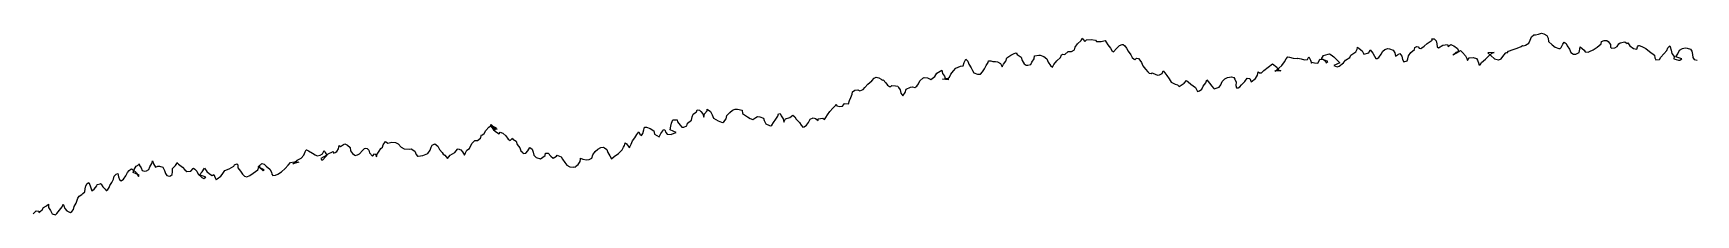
# Model space of a CAD drawing. Header units: metres. Extents: x -200 to 53, y -223 to -162.
# Drawn here: x -199.9 to -136.8, y -200 to -193.1 of the extents above; entities that cross this region are included whole.
import ezdxf

# ---------------------------------------------------------------- set-up
doc = ezdxf.new("R2010")
doc.units = ezdxf.units.M

msp = doc.modelspace()

# ---------------------------------------------------------------- linework, layer by layer
for p, q in [((-143.015, -193.257, -519.615), (-142.93, -193.178, -519.615)), ((-142.93, -193.178, -519.615), (-142.865, -193.183, -519.615)), ((-142.865, -193.183, -519.615), (-142.757, -193.153, -519.615)), ((-142.757, -193.153, -519.615), (-142.637, -193.124, -519.615)), ((-142.637, -193.124, -519.615), (-142.548, -193.146, -519.615)), ((-142.548, -193.146, -519.615), (-142.443, -193.21, -519.615)), ((-160.745, -193.931, -519.615), (-160.619, -193.813, -519.615)), ((-160.619, -193.813, -519.615), (-160.489, -193.822, -519.615)), ((-160.489, -193.822, -519.615), (-160.371, -193.757, -519.615)), ((-160.371, -193.757, -519.615), (-160.347, -193.653, -519.615)), ((-160.347, -193.653, -519.615), (-160.265, -193.524, -519.615)), ((-160.265, -193.524, -519.615), (-160.121, -193.404, -519.615)), ((-160.121, -193.404, -519.615), (-160.081, -193.316, -519.615)), ((-160.081, -193.316, -519.615), (-160.046, -193.355, -519.615)), ((-160.046, -193.355, -519.615), (-159.982, -193.434, -519.615)), ((-159.982, -193.434, -519.615), (-159.923, -193.374, -519.615)), ((-159.923, -193.374, -519.615), (-159.747, -193.356, -519.615)), ((-159.747, -193.356, -519.615), (-159.575, -193.381, -519.615)), ((-159.575, -193.381, -519.615), (-159.543, -193.431, -519.615)), ((-159.543, -193.431, -519.615), (-159.361, -193.438, -519.615)), ((-159.361, -193.438, -519.615), (-159.207, -193.403, -519.615)), ((-159.207, -193.403, -519.615), (-159.17, -193.464, -519.615)), ((-159.17, -193.464, -519.615), (-159.109, -193.564, -519.615)), ((-159.109, -193.564, -519.615), (-159.011, -193.687, -519.615)), ((-159.011, -193.687, -519.615), (-158.955, -193.779, -519.615)), ((-158.955, -193.779, -519.615), (-158.9, -193.831, -519.615)), ((-158.9, -193.831, -519.615), (-158.779, -193.701, -519.615)), ((-158.779, -193.701, -519.615), (-158.673, -193.586, -519.615)), ((-158.673, -193.586, -519.615), (-158.57, -193.549, -519.615)), ((-158.57, -193.549, -519.615), (-158.527, -193.554, -519.615)), ((-158.527, -193.554, -519.615), (-158.461, -193.602, -519.615)), ((-158.461, -193.602, -519.615), (-158.4, -193.689, -519.615)), ((-158.4, -193.689, -519.615), (-158.336, -193.81, -519.615)), ((-158.336, -193.81, -519.615), (-158.239, -193.939, -519.615)), ((-149.877, -193.952, -519.615), (-149.693, -193.827, -519.615)), ((-149.693, -193.827, -519.615), (-149.647, -193.73, -519.615)), ((-149.647, -193.73, -519.615), (-149.632, -193.672, -519.615)), ((-149.632, -193.672, -519.615), (-149.624, -193.657, -519.615)), ((-149.624, -193.657, -519.615), (-149.566, -193.704, -519.615)), ((-149.566, -193.704, -519.615), (-149.446, -193.791, -519.615)), ((-149.446, -193.791, -519.615), (-149.385, -193.92, -519.615)), ((-149.203, -193.866, -519.615), (-149.145, -193.749, -519.615)), ((-149.145, -193.749, -519.615), (-149.051, -193.878, -519.615)), ((-148.725, -193.917, -519.615), (-148.668, -193.808, -519.615)), ((-148.668, -193.808, -519.615), (-148.592, -193.736, -519.615)), ((-148.592, -193.736, -519.615), (-148.482, -193.705, -519.615)), ((-148.482, -193.705, -519.615), (-148.411, -193.717, -519.615)), ((-148.411, -193.717, -519.615), (-148.275, -193.772, -519.615)), ((-148.275, -193.772, -519.615), (-148.212, -193.866, -519.615)), ((-147.598, -193.85, -519.615), (-147.468, -193.737, -519.615)), ((-147.468, -193.737, -519.615), (-147.455, -193.661, -519.615)), ((-147.455, -193.661, -519.615), (-147.376, -193.627, -519.615)), ((-147.376, -193.627, -519.615), (-147.329, -193.635, -519.615)), ((-147.329, -193.635, -519.615), (-147.283, -193.686, -519.615)), ((-147.283, -193.686, -519.615), (-147.229, -193.706, -519.615)), ((-147.229, -193.706, -519.615), (-147.188, -193.683, -519.615)), ((-147.188, -193.683, -519.615), (-147.099, -193.618, -519.615)), ((-147.099, -193.618, -519.615), (-146.982, -193.515, -519.615)), ((-146.982, -193.515, -519.615), (-146.797, -193.386, -519.615)), ((-146.808, -193.339, -519.615), (-146.719, -193.334, -519.615)), ((-146.797, -193.386, -519.615), (-146.808, -193.339, -519.615)), ((-146.719, -193.334, -519.615), (-146.643, -193.413, -519.615)), ((-146.643, -193.413, -519.615), (-146.622, -193.528, -519.615)), ((-146.622, -193.528, -519.615), (-146.607, -193.638, -519.615)), ((-146.607, -193.638, -519.615), (-146.551, -193.671, -519.615)), ((-146.551, -193.671, -519.615), (-146.385, -193.579, -519.615)), ((-146.385, -193.579, -519.615), (-146.207, -193.546, -519.615)), ((-146.207, -193.546, -519.615), (-146.188, -193.632, -519.615)), ((-146.188, -193.632, -519.615), (-146.117, -193.571, -519.615)), ((-146.117, -193.571, -519.615), (-146.089, -193.552, -519.615)), ((-146.089, -193.552, -519.615), (-146.028, -193.576, -519.615)), ((-146.028, -193.576, -519.615), (-145.976, -193.601, -519.615)), ((-145.976, -193.601, -519.615), (-145.835, -193.705, -519.615)), ((-145.885, -193.838, -519.615), (-145.772, -193.807, -519.615)), ((-145.835, -193.705, -519.615), (-145.774, -193.834, -519.615)), ((-145.772, -193.807, -519.615), (-145.711, -193.776, -519.615)), ((-145.711, -193.776, -519.615), (-145.642, -193.86, -519.615)), ((-143.948, -193.865, -519.615), (-143.893, -193.805, -519.615)), ((-143.893, -193.805, -519.615), (-143.722, -193.745, -519.615)), ((-143.722, -193.745, -519.615), (-143.565, -193.685, -519.615)), ((-143.565, -193.685, -519.615), (-143.414, -193.625, -519.615)), ((-143.414, -193.625, -519.615), (-143.368, -193.594, -519.615)), ((-143.368, -193.594, -519.615), (-143.31, -193.605, -519.615)), ((-143.31, -193.605, -519.615), (-143.247, -193.572, -519.615)), ((-143.247, -193.572, -519.615), (-143.127, -193.498, -519.615)), ((-143.127, -193.498, -519.615), (-143.073, -193.387, -519.615)), ((-143.073, -193.387, -519.615), (-143.015, -193.257, -519.615)), ((-142.443, -193.21, -519.615), (-142.39, -193.312, -519.615)), ((-142.39, -193.312, -519.615), (-142.37, -193.441, -519.615)), ((-142.37, -193.441, -519.615), (-142.231, -193.562, -519.615)), ((-142.231, -193.562, -519.615), (-142.126, -193.651, -519.615)), ((-142.126, -193.651, -519.615), (-141.988, -193.699, -519.615)), ((-141.988, -193.699, -519.615), (-141.935, -193.705, -519.615)), ((-141.935, -193.705, -519.615), (-141.892, -193.668, -519.615)), ((-141.892, -193.668, -519.615), (-141.834, -193.537, -519.615)), ((-141.834, -193.537, -519.615), (-141.778, -193.463, -519.615)), ((-141.778, -193.463, -519.615), (-141.701, -193.515, -519.615)), ((-141.701, -193.515, -519.615), (-141.671, -193.607, -519.615)), ((-141.671, -193.607, -519.615), (-141.579, -193.731, -519.615)), ((-141.579, -193.731, -519.615), (-141.533, -193.858, -519.615)), ((-141.21, -193.858, -519.615), (-141.179, -193.732, -519.615)), ((-141.179, -193.732, -519.615), (-141.167, -193.636, -519.615)), ((-141.167, -193.636, -519.615), (-141.023, -193.763, -519.615)), ((-141.023, -193.763, -519.615), (-140.985, -193.824, -519.615)), ((-140.985, -193.824, -519.615), (-140.871, -193.842, -519.615)), ((-140.871, -193.842, -519.615), (-140.82, -193.818, -519.615)), ((-140.82, -193.818, -519.615), (-140.682, -193.752, -519.615)), ((-140.682, -193.752, -519.615), (-140.526, -193.647, -519.615)), ((-140.526, -193.647, -519.615), (-140.378, -193.528, -519.615)), ((-140.378, -193.528, -519.615), (-140.362, -193.441, -519.615)), ((-140.362, -193.441, -519.615), (-140.255, -193.396, -519.615)), ((-140.255, -193.396, -519.615), (-140.156, -193.393, -519.615)), ((-140.156, -193.393, -519.615), (-140.103, -193.432, -519.615)), ((-140.103, -193.432, -519.615), (-140.016, -193.548, -519.615)), ((-140.016, -193.548, -519.615), (-140.026, -193.657, -519.615)), ((-140.026, -193.657, -519.615), (-139.986, -193.688, -519.615)), ((-139.986, -193.688, -519.615), (-139.86, -193.676, -519.615)), ((-139.86, -193.676, -519.615), (-139.764, -193.622, -519.615)), ((-139.764, -193.622, -519.615), (-139.71, -193.527, -519.615)), ((-139.71, -193.527, -519.615), (-139.649, -193.493, -519.615)), ((-139.649, -193.493, -519.615), (-139.48, -193.446, -519.615)), ((-139.48, -193.446, -519.615), (-139.386, -193.519, -519.615)), ((-139.386, -193.519, -519.615), (-139.361, -193.485, -519.615)), ((-139.361, -193.485, -519.615), (-139.282, -193.607, -519.615)), ((-139.282, -193.607, -519.615), (-139.147, -193.708, -519.615)), ((-139.147, -193.708, -519.615), (-139.021, -193.728, -519.615)), ((-139.021, -193.728, -519.615), (-138.998, -193.64, -519.615)), ((-138.998, -193.64, -519.615), (-138.958, -193.593, -519.615)), ((-138.958, -193.593, -519.615), (-138.927, -193.589, -519.615)), ((-138.927, -193.589, -519.615), (-138.836, -193.627, -519.615)), ((-138.836, -193.627, -519.615), (-138.679, -193.706, -519.615)), ((-138.679, -193.706, -519.615), (-138.541, -193.821, -519.615)), ((-138.541, -193.821, -519.615), (-138.355, -193.951, -519.615)), ((-137.991, -193.908, -519.615), (-137.885, -193.781, -519.615)), ((-137.885, -193.781, -519.615), (-137.838, -193.683, -519.615)), ((-137.838, -193.683, -519.615), (-137.797, -193.624, -519.615)), ((-137.797, -193.624, -519.615), (-137.771, -193.607, -519.615)), ((-137.771, -193.607, -519.615), (-137.751, -193.634, -519.615)), ((-137.751, -193.634, -519.615), (-137.722, -193.763, -519.615)), ((-137.722, -193.763, -519.615), (-137.694, -193.892, -519.615)), ((-137.463, -193.901, -519.615), (-137.397, -193.772, -519.615)), ((-137.397, -193.772, -519.615), (-137.29, -193.701, -519.615)), ((-137.29, -193.701, -519.615), (-137.18, -193.672, -519.615)), ((-137.18, -193.672, -519.615), (-137.103, -193.686, -519.615)), ((-137.103, -193.686, -519.615), (-136.979, -193.724, -519.615)), ((-136.979, -193.724, -519.615), (-136.931, -193.803, -519.615)), ((-136.931, -193.803, -519.615), (-136.905, -193.933, -519.615)), ((-164.973, -194.548, -519.615), (-164.888, -194.444, -519.615)), ((-164.888, -194.444, -519.615), (-164.702, -194.378, -519.615)), ((-164.702, -194.378, -519.615), (-164.6, -194.355, -519.615)), ((-164.6, -194.355, -519.615), (-164.564, -194.229, -519.615)), ((-164.564, -194.229, -519.615), (-164.503, -194.104, -519.615)), ((-164.503, -194.104, -519.615), (-164.427, -194.185, -519.615)), ((-164.427, -194.185, -519.615), (-164.393, -194.301, -519.615)), ((-164.393, -194.301, -519.615), (-164.3, -194.431, -519.615)), ((-164.3, -194.431, -519.615), (-164.249, -194.541, -519.615)), ((-163.789, -194.476, -519.615), (-163.725, -194.346, -519.615)), ((-163.725, -194.346, -519.615), (-163.651, -194.237, -519.615)), ((-163.651, -194.237, -519.615), (-163.637, -194.165, -519.615)), ((-163.637, -194.165, -519.615), (-163.552, -194.177, -519.615)), ((-163.552, -194.177, -519.615), (-163.479, -194.19, -519.615)), ((-163.479, -194.19, -519.615), (-163.377, -194.202, -519.615)), ((-163.377, -194.202, -519.615), (-163.298, -194.214, -519.615)), ((-163.298, -194.214, -519.615), (-163.182, -194.269, -519.615)), ((-163.182, -194.269, -519.615), (-163.127, -194.394, -519.615)), ((-163.127, -194.394, -519.615), (-163.071, -194.303, -519.615)), ((-163.071, -194.303, -519.615), (-162.981, -194.181, -519.615)), ((-162.981, -194.181, -519.615), (-162.941, -194.053, -519.615)), ((-162.941, -194.053, -519.615), (-162.798, -193.952, -519.615)), ((-162.798, -193.952, -519.615), (-162.662, -193.89, -519.615)), ((-162.662, -193.89, -519.615), (-162.594, -193.869, -519.615)), ((-162.594, -193.869, -519.615), (-162.556, -193.933, -519.615)), ((-162.556, -193.933, -519.615), (-162.405, -194.036, -519.615)), ((-162.405, -194.036, -519.615), (-162.359, -194.164, -519.615)), ((-162.359, -194.164, -519.615), (-162.282, -194.286, -519.615)), ((-162.282, -194.286, -519.615), (-162.216, -194.334, -519.615)), ((-162.216, -194.334, -519.615), (-162.148, -194.341, -519.615)), ((-162.148, -194.341, -519.615), (-162.037, -194.304, -519.615)), ((-162.037, -194.304, -519.615), (-161.994, -194.226, -519.615)), ((-161.994, -194.226, -519.615), (-161.907, -194.096, -519.615)), ((-161.907, -194.096, -519.615), (-161.896, -193.984, -519.615)), ((-161.896, -193.984, -519.615), (-161.729, -193.95, -519.615)), ((-161.729, -193.95, -519.615), (-161.678, -193.959, -519.615)), ((-161.678, -193.959, -519.615), (-161.545, -194.009, -519.615)), ((-161.545, -194.009, -519.615), (-161.433, -194.1, -519.615)), ((-161.433, -194.1, -519.615), (-161.374, -194.223, -519.615)), ((-161.374, -194.223, -519.615), (-161.283, -194.35, -519.615)), ((-161.283, -194.35, -519.615), (-161.211, -194.413, -519.615)), ((-161.211, -194.413, -519.615), (-161.161, -194.304, -519.615)), ((-161.161, -194.304, -519.615), (-161.051, -194.174, -519.615)), ((-161.051, -194.174, -519.615), (-160.908, -194.045, -519.615)), ((-160.908, -194.045, -519.615), (-160.864, -193.939, -519.615)), ((-160.864, -193.939, -519.615), (-160.834, -193.914, -519.615)), ((-160.834, -193.914, -519.615), (-160.745, -193.931, -519.615)), ((-158.239, -193.939, -519.615), (-158.188, -194.042, -519.615)), ((-158.188, -194.042, -519.615), (-158.11, -194.108, -519.615)), ((-158.11, -194.108, -519.615), (-158.09, -194.131, -519.615)), ((-158.09, -194.131, -519.615), (-158.02, -194.07, -519.615)), ((-158.02, -194.07, -519.615), (-157.949, -194.085, -519.615)), ((-157.949, -194.085, -519.615), (-157.901, -194.142, -519.615)), ((-157.901, -194.142, -519.615), (-157.83, -194.239, -519.615)), ((-157.83, -194.239, -519.615), (-157.781, -194.364, -519.615)), ((-157.781, -194.364, -519.615), (-157.684, -194.489, -519.615)), ((-153.184, -194.534, -519.615), (-153.015, -194.413, -519.615)), ((-153.015, -194.413, -519.615), (-152.855, -194.285, -519.615)), ((-152.855, -194.285, -519.615), (-152.696, -194.412, -519.615)), ((-152.703, -194.529, -519.615), (-152.618, -194.453, -519.615)), ((-152.696, -194.412, -519.615), (-152.653, -194.503, -519.615)), ((-152.618, -194.453, -519.615), (-152.496, -194.342, -519.615)), ((-152.496, -194.342, -519.615), (-152.407, -194.211, -519.615)), ((-152.407, -194.211, -519.615), (-152.343, -194.098, -519.615)), ((-152.343, -194.098, -519.615), (-152.28, -194.02, -519.615)), ((-152.28, -194.02, -519.615), (-152.213, -194.026, -519.615)), ((-152.213, -194.026, -519.615), (-152.067, -194.075, -519.615)), ((-152.067, -194.075, -519.615), (-151.925, -194.078, -519.615)), ((-151.925, -194.078, -519.615), (-151.891, -194.067, -519.615)), ((-151.891, -194.067, -519.615), (-151.774, -194.099, -519.615)), ((-151.774, -194.099, -519.615), (-151.639, -194.13, -519.615)), ((-151.639, -194.13, -519.615), (-151.523, -194.115, -519.615)), ((-151.523, -194.115, -519.615), (-151.475, -194.017, -519.615)), ((-151.475, -194.017, -519.615), (-151.409, -194.148, -519.615)), ((-151.409, -194.148, -519.615), (-151.381, -194.26, -519.615)), ((-151.381, -194.26, -519.615), (-151.363, -194.226, -519.615)), ((-151.363, -194.226, -519.615), (-151.259, -194.246, -519.615)), ((-151.259, -194.246, -519.615), (-151.139, -194.265, -519.615)), ((-151.139, -194.265, -519.615), (-151.073, -194.151, -519.615)), ((-151.073, -194.151, -519.615), (-151.058, -194.113, -519.615)), ((-151.058, -194.113, -519.615), (-150.915, -194.118, -519.615)), ((-150.991, -194.091, -519.615), (-150.922, -193.964, -519.615)), ((-150.76, -194.192, -519.615), (-150.991, -194.091, -519.615)), ((-150.922, -193.964, -519.615), (-150.738, -193.913, -519.615)), ((-150.915, -194.118, -519.615), (-150.858, -194.165, -519.615)), ((-150.858, -194.165, -519.615), (-150.82, -194.253, -519.615)), ((-150.82, -194.253, -519.615), (-150.76, -194.192, -519.615)), ((-150.738, -193.913, -519.615), (-150.693, -193.904, -519.615)), ((-150.693, -193.904, -519.615), (-150.631, -193.938, -519.615)), ((-150.631, -193.938, -519.615), (-150.522, -194.014, -519.615)), ((-150.294, -194.251, -519.615), (-150.525, -194.346, -519.615)), ((-150.525, -194.346, -519.615), (-150.398, -194.401, -519.615)), ((-150.522, -194.014, -519.615), (-150.427, -194.126, -519.615)), ((-150.427, -194.126, -519.615), (-150.294, -194.251, -519.615)), ((-150.398, -194.401, -519.615), (-150.324, -194.371, -519.615)), ((-150.324, -194.371, -519.615), (-150.157, -194.242, -519.615)), ((-150.157, -194.242, -519.615), (-150.079, -194.144, -519.615)), ((-150.079, -194.144, -519.615), (-149.914, -194.046, -519.615)), ((-149.914, -194.046, -519.615), (-149.877, -193.952, -519.615)), ((-149.385, -193.92, -519.615), (-149.203, -193.866, -519.615)), ((-149.051, -193.878, -519.615), (-148.987, -193.998, -519.615)), ((-148.987, -193.998, -519.615), (-148.93, -194.084, -519.615)), ((-148.93, -194.084, -519.615), (-148.885, -194.087, -519.615)), ((-148.885, -194.087, -519.615), (-148.822, -194.047, -519.615)), ((-148.822, -194.047, -519.615), (-148.725, -193.917, -519.615)), ((-148.212, -193.866, -519.615), (-148.182, -193.99, -519.615)), ((-148.182, -193.99, -519.615), (-148.112, -193.941, -519.615)), ((-148.112, -193.941, -519.615), (-148.015, -193.893, -519.615)), ((-148.015, -193.893, -519.615), (-147.944, -193.994, -519.615)), ((-147.944, -193.994, -519.615), (-147.921, -194.116, -519.615)), ((-147.921, -194.116, -519.615), (-147.866, -194.206, -519.615)), ((-147.866, -194.206, -519.615), (-147.746, -194.17, -519.615)), ((-147.746, -194.17, -519.615), (-147.716, -194.093, -519.615)), ((-147.716, -194.093, -519.615), (-147.698, -193.98, -519.615)), ((-147.698, -193.98, -519.615), (-147.598, -193.85, -519.615)), ((-145.774, -193.834, -519.615), (-146.005, -193.954, -519.615)), ((-146.005, -193.954, -519.615), (-145.885, -193.838, -519.615)), ((-145.642, -193.86, -519.615), (-145.533, -193.978, -519.615)), ((-145.533, -193.978, -519.615), (-145.479, -194.085, -519.615)), ((-145.479, -194.085, -519.615), (-145.457, -194.154, -519.615)), ((-145.457, -194.154, -519.615), (-145.393, -194.06, -519.615)), ((-145.393, -194.06, -519.615), (-145.237, -194.047, -519.615)), ((-145.237, -194.047, -519.615), (-145.107, -194.078, -519.615)), ((-145.107, -194.078, -519.615), (-145.071, -194.15, -519.615)), ((-145.071, -194.15, -519.615), (-145.023, -194.28, -519.615)), ((-145.023, -194.28, -519.615), (-145.021, -194.32, -519.615)), ((-145.021, -194.32, -519.615), (-144.965, -194.318, -519.615)), ((-144.965, -194.318, -519.615), (-144.925, -194.232, -519.615)), ((-144.925, -194.232, -519.615), (-144.763, -194.112, -519.615)), ((-144.763, -194.112, -519.615), (-144.643, -193.983, -519.615)), ((-144.442, -193.853, -519.615), (-144.673, -193.871, -519.615)), ((-144.673, -193.871, -519.615), (-144.565, -193.971, -519.615)), ((-144.643, -193.983, -519.615), (-144.531, -193.878, -519.615)), ((-144.565, -193.971, -519.615), (-144.428, -194.098, -519.615)), ((-144.531, -193.878, -519.615), (-144.442, -193.853, -519.615)), ((-144.428, -194.098, -519.615), (-144.272, -194.139, -519.615)), ((-144.272, -194.139, -519.615), (-144.262, -194.138, -519.615)), ((-144.262, -194.138, -519.615), (-144.167, -194.094, -519.615)), ((-144.167, -194.094, -519.615), (-144.114, -194.009, -519.615)), ((-144.114, -194.009, -519.615), (-144.01, -193.88, -519.615)), ((-144.01, -193.88, -519.615), (-143.982, -193.854, -519.615)), ((-143.982, -193.854, -519.615), (-143.948, -193.865, -519.615)), ((-141.533, -193.858, -519.615), (-141.421, -193.918, -519.615)), ((-141.421, -193.918, -519.615), (-141.354, -193.916, -519.615)), ((-141.354, -193.916, -519.615), (-141.34, -193.913, -519.615)), ((-141.34, -193.913, -519.615), (-141.21, -193.858, -519.615)), ((-138.355, -193.951, -519.615), (-138.335, -194.062, -519.615)), ((-138.335, -194.062, -519.615), (-138.294, -194.135, -519.615)), ((-138.294, -194.135, -519.615), (-138.161, -194.125, -519.615)), ((-138.161, -194.125, -519.615), (-138.108, -194.032, -519.615)), ((-138.108, -194.032, -519.615), (-137.991, -193.908, -519.615)), ((-137.694, -193.892, -519.615), (-137.607, -194.011, -519.615)), ((-137.607, -194.011, -519.615), (-137.617, -194.096, -519.615)), ((-137.617, -194.096, -519.615), (-137.441, -194.14, -519.615)), ((-137.538, -194.018, -519.615), (-137.463, -193.901, -519.615)), ((-137.308, -194.101, -519.615), (-137.538, -194.018, -519.615)), ((-137.441, -194.14, -519.615), (-137.393, -194.142, -519.615)), ((-137.393, -194.142, -519.615), (-137.308, -194.101, -519.615)), ((-136.905, -193.933, -519.615), (-136.896, -194.044, -519.615)), ((-136.896, -194.044, -519.615), (-136.839, -194.118, -519.615)), ((-136.839, -194.118, -519.615), (-136.727, -194.151, -519.615)), ((-168.34, -195.178, -519.615), (-168.227, -195.059, -519.615)), ((-168.227, -195.059, -519.615), (-168.067, -194.93, -519.615)), ((-168.067, -194.93, -519.615), (-167.98, -194.823, -519.615)), ((-167.98, -194.823, -519.615), (-167.914, -194.796, -519.615)), ((-167.914, -194.796, -519.615), (-167.809, -194.812, -519.615)), ((-167.809, -194.812, -519.615), (-167.717, -194.869, -519.615)), ((-167.717, -194.869, -519.615), (-167.684, -194.901, -519.615)), ((-167.684, -194.901, -519.615), (-167.646, -194.891, -519.615)), ((-167.646, -194.891, -519.615), (-167.542, -195.01, -519.615)), ((-167.542, -195.01, -519.615), (-167.483, -195.097, -519.615)), ((-166.367, -195.136, -519.615), (-166.295, -195.05, -519.615)), ((-166.295, -195.05, -519.615), (-166.249, -194.93, -519.615)), ((-166.249, -194.93, -519.615), (-166.13, -194.825, -519.615)), ((-166.13, -194.825, -519.615), (-166.081, -194.801, -519.615)), ((-166.081, -194.801, -519.615), (-165.958, -194.819, -519.615)), ((-165.958, -194.819, -519.615), (-165.838, -194.879, -519.615)), ((-165.838, -194.879, -519.615), (-165.686, -194.769, -519.615)), ((-165.686, -194.769, -519.615), (-165.599, -194.639, -519.615)), ((-165.599, -194.639, -519.615), (-165.42, -194.524, -519.615)), ((-165.42, -194.524, -519.615), (-165.384, -194.653, -519.615)), ((-165.384, -194.653, -519.615), (-165.312, -194.757, -519.615)), ((-165.384, -194.867, -519.615), (-165.266, -194.848, -519.615)), ((-165.154, -194.885, -519.615), (-165.384, -194.867, -519.615)), ((-165.312, -194.757, -519.615), (-165.275, -194.861, -519.615)), ((-165.275, -194.861, -519.615), (-165.154, -194.885, -519.615)), ((-165.266, -194.848, -519.615), (-165.202, -194.844, -519.615)), ((-165.202, -194.844, -519.615), (-165.128, -194.797, -519.615)), ((-165.128, -194.797, -519.615), (-165.072, -194.676, -519.615)), ((-165.072, -194.676, -519.615), (-164.973, -194.548, -519.615)), ((-164.249, -194.541, -519.615), (-164.2, -194.626, -519.615)), ((-164.2, -194.626, -519.615), (-164.06, -194.671, -519.615)), ((-164.06, -194.671, -519.615), (-163.948, -194.673, -519.615)), ((-163.948, -194.673, -519.615), (-163.866, -194.592, -519.615)), ((-163.866, -194.592, -519.615), (-163.789, -194.476, -519.615)), ((-157.684, -194.489, -519.615), (-157.597, -194.585, -519.615)), ((-157.597, -194.585, -519.615), (-157.536, -194.64, -519.615)), ((-157.536, -194.64, -519.615), (-157.46, -194.654, -519.615)), ((-157.46, -194.654, -519.615), (-157.425, -194.624, -519.615)), ((-157.425, -194.624, -519.615), (-157.289, -194.693, -519.615)), ((-157.289, -194.693, -519.615), (-157.212, -194.72, -519.615)), ((-157.212, -194.72, -519.615), (-157.154, -194.704, -519.615)), ((-157.154, -194.704, -519.615), (-157.047, -194.646, -519.615)), ((-157.047, -194.646, -519.615), (-157.006, -194.549, -519.615)), ((-157.006, -194.549, -519.615), (-156.948, -194.621, -519.615)), ((-156.948, -194.621, -519.615), (-156.874, -194.73, -519.615)), ((-156.874, -194.73, -519.615), (-156.782, -194.86, -519.615)), ((-156.782, -194.86, -519.615), (-156.705, -194.976, -519.615)), ((-156.705, -194.976, -519.615), (-156.552, -195.058, -519.615)), ((-156.552, -195.058, -519.615), (-156.463, -195.085, -519.615)), ((-156.463, -195.085, -519.615), (-156.397, -195.14, -519.615)), ((-156.397, -195.14, -519.615), (-156.215, -195.015, -519.615)), ((-156.215, -195.015, -519.615), (-156.126, -194.919, -519.615)), ((-156.126, -194.919, -519.615), (-156.054, -194.971, -519.615)), ((-156.054, -194.971, -519.615), (-155.957, -195.063, -519.615)), ((-155.957, -195.063, -519.615), (-155.781, -195.186, -519.615)), ((-155.488, -195.138, -519.615), (-155.389, -195.009, -519.615)), ((-155.389, -195.009, -519.615), (-155.346, -194.889, -519.615)), ((-155.346, -194.889, -519.615), (-155.253, -195.019, -519.615)), ((-155.253, -195.019, -519.615), (-155.16, -195.13, -519.615)), ((-154.884, -195.174, -519.615), (-154.818, -195.081, -519.615)), ((-154.818, -195.081, -519.615), (-154.765, -194.957, -519.615)), ((-154.765, -194.957, -519.615), (-154.662, -194.858, -519.615)), ((-154.662, -194.858, -519.615), (-154.561, -194.799, -519.615)), ((-154.561, -194.799, -519.615), (-154.417, -194.781, -519.615)), ((-154.417, -194.781, -519.615), (-154.328, -194.806, -519.615)), ((-154.328, -194.806, -519.615), (-154.282, -194.873, -519.615)), ((-154.282, -194.873, -519.615), (-154.232, -194.977, -519.615)), ((-154.232, -194.977, -519.615), (-154.244, -195.106, -519.615)), ((-154.094, -195.157, -519.615), (-154.029, -195.077, -519.615)), ((-154.029, -195.077, -519.615), (-153.909, -194.961, -519.615)), ((-153.909, -194.961, -519.615), (-153.817, -194.831, -519.615)), ((-153.817, -194.831, -519.615), (-153.72, -194.843, -519.615)), ((-153.72, -194.843, -519.615), (-153.671, -194.967, -519.615)), ((-153.671, -194.967, -519.615), (-153.497, -194.844, -519.615)), ((-153.497, -194.844, -519.615), (-153.428, -194.716, -519.615)), ((-153.428, -194.716, -519.615), (-153.396, -194.589, -519.615)), ((-153.396, -194.589, -519.615), (-153.355, -194.627, -519.615)), ((-153.355, -194.627, -519.615), (-153.279, -194.622, -519.615)), ((-153.279, -194.622, -519.615), (-153.184, -194.534, -519.615)), ((-152.766, -194.563, -519.615), (-152.703, -194.529, -519.615)), ((-152.535, -194.554, -519.615), (-152.766, -194.563, -519.615)), ((-152.653, -194.503, -519.615), (-152.535, -194.554, -519.615)), ((-168.965, -195.809, -519.615), (-168.919, -195.679, -519.615)), ((-168.919, -195.679, -519.615), (-168.873, -195.565, -519.615)), ((-168.873, -195.565, -519.615), (-168.825, -195.44, -519.615)), ((-168.825, -195.44, -519.615), (-168.807, -195.345, -519.615)), ((-168.807, -195.345, -519.615), (-168.712, -195.289, -519.615)), ((-168.712, -195.289, -519.615), (-168.608, -195.276, -519.615)), ((-168.608, -195.276, -519.615), (-168.532, -195.305, -519.615)), ((-168.532, -195.305, -519.615), (-168.396, -195.262, -519.615)), ((-168.396, -195.262, -519.615), (-168.34, -195.178, -519.615)), ((-167.483, -195.097, -519.615), (-167.397, -195.142, -519.615)), ((-167.397, -195.142, -519.615), (-167.353, -195.145, -519.615)), ((-167.353, -195.145, -519.615), (-167.315, -195.106, -519.615)), ((-167.315, -195.106, -519.615), (-167.169, -195.117, -519.615)), ((-167.169, -195.117, -519.615), (-167.083, -195.129, -519.615)), ((-167.083, -195.129, -519.615), (-167.065, -195.183, -519.615)), ((-167.065, -195.183, -519.615), (-167.001, -195.276, -519.615)), ((-167.001, -195.276, -519.615), (-166.969, -195.4, -519.615)), ((-166.969, -195.4, -519.615), (-166.897, -195.499, -519.615)), ((-166.897, -195.499, -519.615), (-166.801, -195.369, -519.615)), ((-166.801, -195.369, -519.615), (-166.763, -195.25, -519.615)), ((-166.763, -195.25, -519.615), (-166.601, -195.165, -519.615)), ((-166.601, -195.165, -519.615), (-166.528, -195.162, -519.615)), ((-166.528, -195.162, -519.615), (-166.438, -195.182, -519.615)), ((-166.438, -195.182, -519.615), (-166.367, -195.136, -519.615)), ((-155.781, -195.186, -519.615), (-155.712, -195.313, -519.615)), ((-155.712, -195.313, -519.615), (-155.699, -195.332, -519.615)), ((-155.699, -195.332, -519.615), (-155.624, -195.308, -519.615)), ((-155.624, -195.308, -519.615), (-155.534, -195.242, -519.615)), ((-155.534, -195.242, -519.615), (-155.488, -195.138, -519.615)), ((-155.16, -195.13, -519.615), (-155.096, -195.204, -519.615)), ((-155.096, -195.204, -519.615), (-155.068, -195.236, -519.615)), ((-155.068, -195.236, -519.615), (-155.03, -195.226, -519.615)), ((-155.03, -195.226, -519.615), (-154.884, -195.174, -519.615)), ((-154.244, -195.106, -519.615), (-154.222, -195.193, -519.615)), ((-154.222, -195.193, -519.615), (-154.158, -195.196, -519.615)), ((-154.158, -195.196, -519.615), (-154.094, -195.157, -519.615)), ((-174.925, -196.42, -519.615), (-174.897, -196.292, -519.615)), ((-174.897, -196.292, -519.615), (-174.862, -196.192, -519.615)), ((-174.862, -196.192, -519.615), (-174.767, -196.13, -519.615)), ((-174.767, -196.13, -519.615), (-174.725, -196.11, -519.615)), ((-174.725, -196.11, -519.615), (-174.71, -196.034, -519.615)), ((-174.71, -196.034, -519.615), (-174.613, -196.043, -519.615)), ((-174.613, -196.043, -519.615), (-174.564, -196.094, -519.615)), ((-174.564, -196.094, -519.615), (-174.488, -196.185, -519.615)), ((-174.488, -196.185, -519.615), (-174.452, -196.307, -519.615)), ((-174.452, -196.307, -519.615), (-174.429, -196.178, -519.615)), ((-174.429, -196.178, -519.615), (-174.325, -196.07, -519.615)), ((-174.325, -196.07, -519.615), (-174.323, -196, -519.615)), ((-174.323, -196, -519.615), (-174.203, -196.096, -519.615)), ((-174.203, -196.096, -519.615), (-174.134, -196.221, -519.615)), ((-174.134, -196.221, -519.615), (-174.091, -196.347, -519.615)), ((-174.091, -196.347, -519.615), (-173.914, -196.443, -519.615)), ((-173.606, -196.378, -519.615), (-173.575, -196.248, -519.615)), ((-173.575, -196.248, -519.615), (-173.463, -196.131, -519.615)), ((-173.463, -196.131, -519.615), (-173.359, -196.048, -519.615)), ((-173.359, -196.048, -519.615), (-173.261, -196.005, -519.615)), ((-173.261, -196.005, -519.615), (-173.173, -196.005, -519.615)), ((-173.173, -196.005, -519.615), (-173.001, -196.048, -519.615)), ((-173.001, -196.048, -519.615), (-172.981, -196.166, -519.615)), ((-172.981, -196.166, -519.615), (-172.797, -196.295, -519.615)), ((-172.797, -196.295, -519.615), (-172.692, -196.365, -519.615)), ((-172.598, -196.394, -519.615), (-172.48, -196.32, -519.615)), ((-172.48, -196.32, -519.615), (-172.417, -196.287, -519.615)), ((-172.417, -196.287, -519.615), (-172.325, -196.297, -519.615)), ((-172.325, -196.297, -519.615), (-172.182, -196.349, -519.615)), ((-172.182, -196.349, -519.615), (-172.159, -196.441, -519.615)), ((-171.717, -196.387, -519.615), (-171.646, -196.267, -519.615)), ((-171.646, -196.267, -519.615), (-171.623, -196.18, -519.615)), ((-171.623, -196.18, -519.615), (-171.548, -196.175, -519.615)), ((-171.548, -196.175, -519.615), (-171.514, -196.255, -519.615)), ((-171.514, -196.255, -519.615), (-171.445, -196.369, -519.615)), ((-171.357, -196.372, -519.615), (-171.186, -196.323, -519.615)), ((-171.186, -196.323, -519.615), (-171.075, -196.235, -519.615)), ((-171.075, -196.235, -519.615), (-171.002, -196.297, -519.615)), ((-171.002, -196.297, -519.615), (-170.94, -196.382, -519.615)), ((-170.416, -196.39, -519.615), (-170.298, -196.335, -519.615)), ((-170.298, -196.335, -519.615), (-170.216, -196.365, -519.615)), ((-170.107, -196.369, -519.615), (-169.93, -196.342, -519.615)), ((-169.93, -196.342, -519.615), (-169.875, -196.4, -519.615)), ((-169.875, -196.4, -519.615), (-169.824, -196.329, -519.615)), ((-169.824, -196.329, -519.615), (-169.752, -196.219, -519.615)), ((-169.752, -196.219, -519.615), (-169.669, -196.09, -519.615)), ((-169.669, -196.09, -519.615), (-169.558, -195.973, -519.615)), ((-169.558, -195.973, -519.615), (-169.446, -195.857, -519.615)), ((-169.446, -195.857, -519.615), (-169.431, -195.817, -519.615)), ((-169.431, -195.817, -519.615), (-169.403, -195.885, -519.615)), ((-169.403, -195.885, -519.615), (-169.293, -195.911, -519.615)), ((-169.293, -195.911, -519.615), (-169.181, -195.895, -519.615)), ((-169.181, -195.895, -519.615), (-169.11, -195.797, -519.615)), ((-169.11, -195.797, -519.615), (-168.965, -195.809, -519.615)), ((-182.94, -197.112, -519.615), (-182.902, -196.983, -519.615)), ((-182.902, -196.983, -519.615), (-182.881, -196.998, -519.615)), ((-182.881, -196.998, -519.615), (-182.798, -196.927, -519.615)), ((-182.798, -196.927, -519.615), (-182.731, -196.819, -519.615)), ((-182.731, -196.819, -519.615), (-182.616, -196.69, -519.615)), ((-182.616, -196.69, -519.615), (-182.571, -196.648, -519.615)), ((-182.571, -196.648, -519.615), (-182.45, -196.648, -519.615)), ((-182.553, -196.619, -519.615), (-182.533, -196.586, -519.615)), ((-182.322, -196.73, -519.615), (-182.553, -196.619, -519.615)), ((-182.533, -196.586, -519.615), (-182.427, -196.686, -519.615)), ((-182.296, -196.766, -519.615), (-182.527, -196.663, -519.615)), ((-182.527, -196.663, -519.615), (-182.44, -196.789, -519.615)), ((-182.45, -196.648, -519.615), (-182.441, -196.691, -519.615)), ((-182.441, -196.691, -519.615), (-182.431, -196.809, -519.615)), ((-182.44, -196.789, -519.615), (-182.323, -196.884, -519.615)), ((-182.431, -196.809, -519.615), (-182.322, -196.73, -519.615)), ((-182.427, -196.686, -519.615), (-182.375, -196.747, -519.615)), ((-182.375, -196.747, -519.615), (-182.296, -196.766, -519.615)), ((-182.323, -196.884, -519.615), (-182.231, -196.939, -519.615)), ((-182.231, -196.939, -519.615), (-182.193, -196.884, -519.615)), ((-182.193, -196.884, -519.615), (-182.091, -196.913, -519.615)), ((-182.091, -196.913, -519.615), (-181.968, -197.021, -519.615)), ((-177.067, -197.089, -519.615), (-176.998, -196.962, -519.615)), ((-176.998, -196.962, -519.615), (-176.916, -196.865, -519.615)), ((-176.916, -196.865, -519.615), (-176.88, -196.954, -519.615)), ((-176.88, -196.954, -519.615), (-176.815, -197.004, -519.615)), ((-176.815, -197.004, -519.615), (-176.771, -196.927, -519.615)), ((-176.771, -196.927, -519.615), (-176.734, -196.796, -519.615)), ((-176.734, -196.796, -519.615), (-176.706, -196.684, -519.615)), ((-176.706, -196.684, -519.615), (-176.624, -196.691, -519.615)), ((-176.624, -196.691, -519.615), (-176.488, -196.742, -519.615)), ((-176.488, -196.742, -519.615), (-176.346, -196.832, -519.615)), ((-176.346, -196.832, -519.615), (-176.325, -196.954, -519.615)), ((-176.325, -196.954, -519.615), (-176.154, -197.055, -519.615)), ((-176.154, -197.055, -519.615), (-176.087, -196.929, -519.615)), ((-176.087, -196.929, -519.615), (-176.008, -196.835, -519.615)), ((-176.008, -196.835, -519.615), (-175.988, -196.782, -519.615)), ((-175.988, -196.782, -519.615), (-175.94, -196.79, -519.615)), ((-175.94, -196.79, -519.615), (-175.892, -196.891, -519.615)), ((-175.892, -196.891, -519.615), (-175.841, -196.954, -519.615)), ((-175.841, -196.954, -519.615), (-175.685, -196.974, -519.615)), ((-175.73, -196.785, -519.615), (-175.7, -196.656, -519.615)), ((-175.499, -196.887, -519.615), (-175.73, -196.785, -519.615)), ((-175.7, -196.656, -519.615), (-175.678, -196.535, -519.615)), ((-175.685, -196.974, -519.615), (-175.683, -196.952, -519.615)), ((-175.683, -196.952, -519.615), (-175.499, -196.887, -519.615)), ((-175.678, -196.535, -519.615), (-175.631, -196.414, -519.615)), ((-175.631, -196.414, -519.615), (-175.47, -196.408, -519.615)), ((-175.47, -196.408, -519.615), (-175.451, -196.486, -519.615)), ((-175.451, -196.486, -519.615), (-175.351, -196.616, -519.615)), ((-175.351, -196.616, -519.615), (-175.282, -196.692, -519.615)), ((-175.282, -196.692, -519.615), (-175.214, -196.684, -519.615)), ((-175.214, -196.684, -519.615), (-175.099, -196.633, -519.615)), ((-175.099, -196.633, -519.615), (-175.068, -196.542, -519.615)), ((-175.068, -196.542, -519.615), (-174.925, -196.42, -519.615)), ((-173.914, -196.443, -519.615), (-173.776, -196.499, -519.615)), ((-173.776, -196.499, -519.615), (-173.735, -196.514, -519.615)), ((-173.735, -196.514, -519.615), (-173.688, -196.486, -519.615)), ((-173.688, -196.486, -519.615), (-173.606, -196.378, -519.615)), ((-172.692, -196.365, -519.615), (-172.598, -196.394, -519.615)), ((-172.159, -196.441, -519.615), (-172.095, -196.564, -519.615)), ((-172.095, -196.564, -519.615), (-171.962, -196.625, -519.615)), ((-171.962, -196.625, -519.615), (-171.903, -196.644, -519.615)), ((-171.903, -196.644, -519.615), (-171.87, -196.62, -519.615)), ((-171.87, -196.62, -519.615), (-171.805, -196.516, -519.615)), ((-171.805, -196.516, -519.615), (-171.717, -196.387, -519.615)), ((-171.445, -196.369, -519.615), (-171.411, -196.5, -519.615)), ((-171.411, -196.5, -519.615), (-171.357, -196.372, -519.615)), ((-170.94, -196.382, -519.615), (-170.818, -196.511, -519.615)), ((-170.818, -196.511, -519.615), (-170.76, -196.618, -519.615)), ((-170.76, -196.618, -519.615), (-170.696, -196.686, -519.615)), ((-170.696, -196.686, -519.615), (-170.647, -196.671, -519.615)), ((-170.647, -196.671, -519.615), (-170.551, -196.613, -519.615)), ((-170.551, -196.613, -519.615), (-170.479, -196.516, -519.615)), ((-170.479, -196.516, -519.615), (-170.416, -196.39, -519.615)), ((-170.216, -196.365, -519.615), (-170.114, -196.437, -519.615)), ((-170.114, -196.437, -519.615), (-170.107, -196.369, -519.615)), ((-189.589, -197.629, -519.615), (-189.551, -197.547, -519.615)), ((-189.551, -197.547, -519.615), (-189.536, -197.548, -519.615)), ((-189.536, -197.548, -519.615), (-189.47, -197.591, -519.615)), ((-189.47, -197.591, -519.615), (-189.319, -197.676, -519.615)), ((-188.936, -197.702, -519.615), (-188.87, -197.577, -519.615)), ((-188.87, -197.577, -519.615), (-188.829, -197.647, -519.615)), ((-188.558, -197.632, -519.615), (-188.543, -197.602, -519.615)), ((-188.543, -197.602, -519.615), (-188.523, -197.658, -519.615)), ((-188.386, -197.62, -519.615), (-188.328, -197.513, -519.615)), ((-188.328, -197.513, -519.615), (-188.3, -197.384, -519.615)), ((-188.3, -197.384, -519.615), (-188.246, -197.425, -519.615)), ((-188.246, -197.425, -519.615), (-188.142, -197.351, -519.615)), ((-188.142, -197.351, -519.615), (-188.083, -197.319, -519.615)), ((-188.083, -197.319, -519.615), (-187.982, -197.371, -519.615)), ((-187.982, -197.371, -519.615), (-187.89, -197.464, -519.615)), ((-187.89, -197.464, -519.615), (-187.877, -197.591, -519.615)), ((-187.877, -197.591, -519.615), (-187.795, -197.69, -519.615)), ((-187.535, -197.699, -519.615), (-187.411, -197.57, -519.615)), ((-187.411, -197.57, -519.615), (-187.341, -197.505, -519.615)), ((-187.341, -197.505, -519.615), (-187.288, -197.481, -519.615)), ((-187.288, -197.481, -519.615), (-187.233, -197.5, -519.615)), ((-187.233, -197.5, -519.615), (-187.171, -197.561, -519.615)), ((-187.171, -197.561, -519.615), (-187.149, -197.661, -519.615)), ((-186.853, -197.711, -519.615), (-186.784, -197.604, -519.615)), ((-186.784, -197.604, -519.615), (-186.716, -197.498, -519.615)), ((-186.716, -197.498, -519.615), (-186.658, -197.446, -519.615)), ((-186.658, -197.446, -519.615), (-186.627, -197.355, -519.615)), ((-186.627, -197.355, -519.615), (-186.546, -197.228, -519.615)), ((-186.546, -197.228, -519.615), (-186.449, -197.293, -519.615)), ((-186.449, -197.293, -519.615), (-186.298, -197.258, -519.615)), ((-186.298, -197.258, -519.615), (-186.162, -197.266, -519.615)), ((-186.162, -197.266, -519.615), (-186.058, -197.317, -519.615)), ((-186.058, -197.317, -519.615), (-185.95, -197.445, -519.615)), ((-185.95, -197.445, -519.615), (-185.827, -197.508, -519.615)), ((-185.827, -197.508, -519.615), (-185.648, -197.528, -519.615)), ((-185.648, -197.528, -519.615), (-185.565, -197.507, -519.615)), ((-185.565, -197.507, -519.615), (-185.424, -197.605, -519.615)), ((-185.424, -197.605, -519.615), (-185.381, -197.731, -519.615)), ((-184.934, -197.694, -519.615), (-184.85, -197.564, -519.615)), ((-184.85, -197.564, -519.615), (-184.814, -197.448, -519.615)), ((-184.814, -197.448, -519.615), (-184.776, -197.367, -519.615)), ((-184.776, -197.367, -519.615), (-184.667, -197.327, -519.615)), ((-184.667, -197.327, -519.615), (-184.552, -197.412, -519.615)), ((-184.552, -197.412, -519.615), (-184.493, -197.541, -519.615)), ((-184.493, -197.541, -519.615), (-184.386, -197.647, -519.615)), ((-183.909, -197.654, -519.615), (-183.811, -197.529, -519.615)), ((-183.811, -197.529, -519.615), (-183.788, -197.518, -519.615)), ((-183.788, -197.518, -519.615), (-183.684, -197.548, -519.615)), ((-183.684, -197.548, -519.615), (-183.621, -197.621, -519.615)), ((-183.509, -197.665, -519.615), (-183.45, -197.566, -519.615)), ((-183.45, -197.566, -519.615), (-183.347, -197.506, -519.615)), ((-183.347, -197.506, -519.615), (-183.32, -197.409, -519.615)), ((-183.32, -197.409, -519.615), (-183.248, -197.303, -519.615)), ((-183.248, -197.303, -519.615), (-183.149, -197.197, -519.615)), ((-183.149, -197.197, -519.615), (-183.05, -197.196, -519.615)), ((-183.05, -197.196, -519.615), (-182.94, -197.112, -519.615)), ((-181.968, -197.021, -519.615), (-181.889, -197.151, -519.615)), ((-181.889, -197.151, -519.615), (-181.813, -197.193, -519.615)), ((-181.813, -197.193, -519.615), (-181.725, -197.109, -519.615)), ((-181.725, -197.109, -519.615), (-181.705, -197.148, -519.615)), ((-181.705, -197.148, -519.615), (-181.586, -197.227, -519.615)), ((-181.586, -197.227, -519.615), (-181.542, -197.342, -519.615)), ((-181.542, -197.342, -519.615), (-181.435, -197.472, -519.615)), ((-181.435, -197.472, -519.615), (-181.408, -197.583, -519.615)), ((-181.408, -197.583, -519.615), (-181.323, -197.657, -519.615)), ((-181.214, -197.68, -519.615), (-181.132, -197.587, -519.615)), ((-181.132, -197.587, -519.615), (-181.063, -197.464, -519.615)), ((-181.063, -197.464, -519.615), (-180.967, -197.53, -519.615)), ((-180.967, -197.53, -519.615), (-180.936, -197.634, -519.615)), ((-178.582, -197.618, -519.615), (-178.484, -197.521, -519.615)), ((-178.484, -197.521, -519.615), (-178.361, -197.462, -519.615)), ((-178.361, -197.462, -519.615), (-178.266, -197.446, -519.615)), ((-178.266, -197.446, -519.615), (-178.228, -197.473, -519.615)), ((-178.228, -197.473, -519.615), (-178.137, -197.541, -519.615)), ((-178.137, -197.541, -519.615), (-178.099, -197.648, -519.615)), ((-177.692, -197.684, -519.615), (-177.554, -197.556, -519.615)), ((-177.554, -197.556, -519.615), (-177.506, -197.454, -519.615)), ((-177.506, -197.454, -519.615), (-177.468, -197.391, -519.615)), ((-177.468, -197.391, -519.615), (-177.437, -197.279, -519.615)), ((-177.437, -197.279, -519.615), (-177.384, -197.324, -519.615)), ((-177.384, -197.324, -519.615), (-177.308, -197.43, -519.615)), ((-177.308, -197.43, -519.615), (-177.268, -197.456, -519.615)), ((-177.268, -197.456, -519.615), (-177.265, -197.439, -519.615)), ((-177.265, -197.439, -519.615), (-177.217, -197.341, -519.615)), ((-177.217, -197.341, -519.615), (-177.158, -197.215, -519.615)), ((-177.158, -197.215, -519.615), (-177.067, -197.089, -519.615)), ((-196.081, -198.295, -519.615), (-196.005, -198.167, -519.615)), ((-196.005, -198.167, -519.615), (-195.903, -198.105, -519.615)), ((-195.903, -198.105, -519.615), (-195.903, -198.085, -519.615)), ((-195.903, -198.085, -519.615), (-195.883, -198.149, -519.615)), ((-195.883, -198.149, -519.615), (-195.819, -198.235, -519.615)), ((-195.819, -198.235, -519.615), (-195.789, -198.34, -519.615)), ((-195.524, -198.291, -519.615), (-195.488, -198.193, -519.615)), ((-195.488, -198.193, -519.615), (-195.421, -198.066, -519.615)), ((-195.421, -198.066, -519.615), (-195.391, -197.972, -519.615)), ((-195.391, -197.972, -519.615), (-195.353, -198.081, -519.615)), ((-195.353, -198.081, -519.615), (-195.282, -198.211, -519.615)), ((-195.282, -198.211, -519.615), (-195.193, -198.168, -519.615)), ((-195.193, -198.168, -519.615), (-195.131, -198.168, -519.615)), ((-195.131, -198.168, -519.615), (-195.001, -198.21, -519.615)), ((-195.001, -198.21, -519.615), (-194.941, -198.34, -519.615)), ((-194.626, -198.256, -519.615), (-194.521, -198.144, -519.615)), ((-194.521, -198.144, -519.615), (-194.47, -198.068, -519.615)), ((-194.47, -198.068, -519.615), (-194.46, -198.033, -519.615)), ((-194.46, -198.033, -519.615), (-194.46, -198.041, -519.615)), ((-194.46, -198.041, -519.615), (-194.399, -198.091, -519.615)), ((-194.399, -198.091, -519.615), (-194.246, -198.213, -519.615)), ((-194.246, -198.213, -519.615), (-194.162, -198.315, -519.615)), ((-193.845, -198.255, -519.615), (-193.831, -198.248, -519.615)), ((-193.831, -198.248, -519.615), (-193.782, -198.283, -519.615)), ((-192.483, -198.272, -519.615), (-192.299, -198.166, -519.615)), ((-192.299, -198.166, -519.615), (-192.28, -198.121, -519.615)), ((-192.28, -198.121, -519.615), (-192.193, -198.076, -519.615)), ((-192.193, -198.076, -519.615), (-192.155, -198.116, -519.615)), ((-192.155, -198.116, -519.615), (-192.153, -198.232, -519.615)), ((-192.153, -198.232, -519.615), (-192.055, -198.362, -519.615)), ((-191.391, -198.307, -519.615), (-191.351, -198.208, -519.615)), ((-191.383, -198.198, -519.615), (-191.236, -198.068, -519.615)), ((-191.153, -198.312, -519.615), (-191.383, -198.198, -519.615)), ((-191.351, -198.208, -519.615), (-191.328, -198.148, -519.615)), ((-191.328, -198.148, -519.615), (-191.337, -198.13, -519.615)), ((-191.337, -198.13, -519.615), (-191.327, -198.155, -519.615)), ((-191.327, -198.155, -519.615), (-191.327, -198.222, -519.615)), ((-191.327, -198.222, -519.615), (-191.189, -198.351, -519.615)), ((-191.236, -198.068, -519.615), (-191.147, -198.101, -519.615)), ((-191.147, -198.101, -519.615), (-191.078, -198.175, -519.615)), ((-191.078, -198.175, -519.615), (-190.94, -198.286, -519.615)), ((-190.349, -198.262, -519.615), (-190.244, -198.133, -519.615)), ((-190.244, -198.133, -519.615), (-190.145, -198.028, -519.615)), ((-190.145, -198.028, -519.615), (-190.009, -198.004, -519.615)), ((-189.832, -198.022, -519.615), (-190.062, -198.082, -519.615)), ((-190.062, -198.082, -519.615), (-190.003, -198.026, -519.615)), ((-190.009, -198.004, -519.615), (-189.832, -198.022, -519.615)), ((-190.003, -198.026, -519.615), (-189.898, -197.939, -519.615)), ((-189.898, -197.939, -519.615), (-189.745, -197.867, -519.615)), ((-189.745, -197.867, -519.615), (-189.638, -197.759, -519.615)), ((-189.638, -197.759, -519.615), (-189.589, -197.629, -519.615)), ((-189.319, -197.676, -519.615), (-189.214, -197.745, -519.615)), ((-189.214, -197.745, -519.615), (-189.135, -197.773, -519.615)), ((-189.135, -197.773, -519.615), (-189.025, -197.759, -519.615)), ((-189.025, -197.759, -519.615), (-188.936, -197.702, -519.615)), ((-188.766, -197.754, -519.615), (-188.997, -197.884, -519.615)), ((-188.997, -197.884, -519.615), (-188.975, -197.927, -519.615)), ((-188.975, -197.927, -519.615), (-188.918, -197.927, -519.615)), ((-188.918, -197.927, -519.615), (-188.821, -197.81, -519.615)), ((-188.829, -197.647, -519.615), (-188.766, -197.754, -519.615)), ((-188.821, -197.81, -519.615), (-188.725, -197.702, -519.615)), ((-188.725, -197.702, -519.615), (-188.558, -197.632, -519.615)), ((-188.523, -197.658, -519.615), (-188.516, -197.674, -519.615)), ((-188.516, -197.674, -519.615), (-188.455, -197.647, -519.615)), ((-188.455, -197.647, -519.615), (-188.386, -197.62, -519.615)), ((-187.795, -197.69, -519.615), (-187.703, -197.751, -519.615)), ((-187.703, -197.751, -519.615), (-187.688, -197.77, -519.615)), ((-187.688, -197.77, -519.615), (-187.609, -197.746, -519.615)), ((-187.609, -197.746, -519.615), (-187.535, -197.699, -519.615)), ((-187.149, -197.661, -519.615), (-187.034, -197.788, -519.615)), ((-187.034, -197.788, -519.615), (-186.954, -197.708, -519.615)), ((-186.954, -197.708, -519.615), (-186.919, -197.713, -519.615)), ((-186.919, -197.713, -519.615), (-186.882, -197.817, -519.615)), ((-186.882, -197.817, -519.615), (-186.853, -197.711, -519.615)), ((-185.381, -197.731, -519.615), (-185.325, -197.785, -519.615)), ((-185.325, -197.785, -519.615), (-185.3, -197.797, -519.615)), ((-185.3, -197.797, -519.615), (-185.12, -197.767, -519.615)), ((-185.12, -197.767, -519.615), (-184.934, -197.694, -519.615)), ((-184.386, -197.647, -519.615), (-184.353, -197.716, -519.615)), ((-184.353, -197.716, -519.615), (-184.287, -197.755, -519.615)), ((-184.287, -197.755, -519.615), (-184.189, -197.882, -519.615)), ((-184.189, -197.882, -519.615), (-184.08, -197.752, -519.615)), ((-184.08, -197.752, -519.615), (-183.909, -197.654, -519.615)), ((-183.621, -197.621, -519.615), (-183.546, -197.751, -519.615)), ((-183.546, -197.751, -519.615), (-183.509, -197.665, -519.615)), ((-181.323, -197.657, -519.615), (-181.308, -197.69, -519.615)), ((-181.308, -197.69, -519.615), (-181.214, -197.68, -519.615)), ((-180.936, -197.634, -519.615), (-180.914, -197.755, -519.615)), ((-180.914, -197.755, -519.615), (-180.816, -197.842, -519.615)), ((-180.816, -197.842, -519.615), (-180.65, -197.889, -519.615)), ((-180.65, -197.889, -519.615), (-180.477, -197.768, -519.615)), ((-180.477, -197.768, -519.615), (-180.467, -197.68, -519.615)), ((-180.467, -197.68, -519.615), (-180.361, -197.674, -519.615)), ((-180.361, -197.674, -519.615), (-180.263, -197.786, -519.615)), ((-180.263, -197.786, -519.615), (-180.175, -197.861, -519.615)), ((-180.175, -197.861, -519.615), (-180.043, -197.786, -519.615)), ((-180.043, -197.786, -519.615), (-180.027, -197.752, -519.615)), ((-180.027, -197.752, -519.615), (-179.997, -197.76, -519.615)), ((-179.997, -197.76, -519.615), (-179.875, -197.811, -519.615)), ((-179.875, -197.811, -519.615), (-179.814, -197.902, -519.615)), ((-179.814, -197.902, -519.615), (-179.732, -198.029, -519.615)), ((-179.732, -198.029, -519.615), (-179.651, -198.13, -519.615)), ((-179.651, -198.13, -519.615), (-179.536, -198.193, -519.615)), ((-179.536, -198.193, -519.615), (-179.421, -198.213, -519.615)), ((-179.421, -198.213, -519.615), (-179.373, -198.191, -519.615)), ((-179.373, -198.191, -519.615), (-179.344, -198.207, -519.615)), ((-179.344, -198.207, -519.615), (-179.329, -198.18, -519.615)), ((-179.329, -198.18, -519.615), (-179.222, -198.112, -519.615)), ((-179.222, -198.112, -519.615), (-179.154, -197.993, -519.615)), ((-179.154, -197.993, -519.615), (-179.139, -197.908, -519.615)), ((-179.139, -197.908, -519.615), (-179.136, -197.864, -519.615)), ((-179.136, -197.864, -519.615), (-179.042, -197.905, -519.615)), ((-179.042, -197.905, -519.615), (-178.906, -197.936, -519.615)), ((-178.906, -197.936, -519.615), (-178.809, -197.923, -519.615)), ((-178.809, -197.923, -519.615), (-178.71, -197.869, -519.615)), ((-178.71, -197.869, -519.615), (-178.667, -197.744, -519.615)), ((-178.667, -197.744, -519.615), (-178.582, -197.618, -519.615)), ((-178.099, -197.648, -519.615), (-178.02, -197.777, -519.615)), ((-178.02, -197.777, -519.615), (-177.96, -197.896, -519.615)), ((-177.96, -197.896, -519.615), (-177.854, -197.806, -519.615)), ((-177.854, -197.806, -519.615), (-177.692, -197.684, -519.615)), ((-197.923, -198.919, -519.615), (-197.867, -198.835, -519.615)), ((-197.867, -198.835, -519.615), (-197.814, -198.792, -519.615)), ((-197.814, -198.792, -519.615), (-197.758, -198.921, -519.615)), ((-197.5, -198.921, -519.615), (-197.487, -198.862, -519.615)), ((-197.487, -198.862, -519.615), (-197.376, -198.846, -519.615)), ((-197.376, -198.846, -519.615), (-197.365, -198.829, -519.615)), ((-197.365, -198.829, -519.615), (-197.345, -198.855, -519.615)), ((-197.345, -198.855, -519.615), (-197.279, -198.96, -519.615)), ((-197.005, -198.905, -519.615), (-196.936, -198.79, -519.615)), ((-196.936, -198.79, -519.615), (-196.87, -198.66, -519.615)), ((-196.87, -198.66, -519.615), (-196.848, -198.55, -519.615)), ((-196.848, -198.55, -519.615), (-196.768, -198.476, -519.615)), ((-196.768, -198.476, -519.615), (-196.71, -198.444, -519.615)), ((-196.71, -198.444, -519.615), (-196.677, -198.571, -519.615)), ((-196.677, -198.571, -519.615), (-196.646, -198.671, -519.615)), ((-196.646, -198.671, -519.615), (-196.578, -198.732, -519.615)), ((-196.578, -198.732, -519.615), (-196.486, -198.666, -519.615)), ((-196.486, -198.666, -519.615), (-196.4, -198.537, -519.615)), ((-196.4, -198.537, -519.615), (-196.339, -198.417, -519.615)), ((-196.339, -198.417, -519.615), (-196.274, -198.329, -519.615)), ((-196.274, -198.329, -519.615), (-196.211, -198.282, -519.615)), ((-196.211, -198.282, -519.615), (-196.188, -198.277, -519.615)), ((-196.188, -198.277, -519.615), (-196.119, -198.315, -519.615)), ((-196.127, -198.417, -519.615), (-196.081, -198.295, -519.615)), ((-195.896, -198.508, -519.615), (-196.127, -198.417, -519.615)), ((-196.119, -198.315, -519.615), (-196, -198.429, -519.615)), ((-196, -198.429, -519.615), (-195.926, -198.559, -519.615)), ((-195.926, -198.559, -519.615), (-195.896, -198.508, -519.615)), ((-195.789, -198.34, -519.615), (-195.677, -198.366, -519.615)), ((-195.677, -198.366, -519.615), (-195.621, -198.349, -519.615)), ((-195.621, -198.349, -519.615), (-195.524, -198.291, -519.615)), ((-194.941, -198.34, -519.615), (-194.895, -198.448, -519.615)), ((-194.895, -198.448, -519.615), (-194.841, -198.519, -519.615)), ((-194.841, -198.519, -519.615), (-194.764, -198.549, -519.615)), ((-194.764, -198.549, -519.615), (-194.703, -198.536, -519.615)), ((-194.703, -198.536, -519.615), (-194.645, -198.481, -519.615)), ((-194.645, -198.481, -519.615), (-194.628, -198.386, -519.615)), ((-194.628, -198.386, -519.615), (-194.626, -198.256, -519.615)), ((-194.162, -198.315, -519.615), (-194.091, -198.378, -519.615)), ((-194.091, -198.378, -519.615), (-193.935, -198.357, -519.615)), ((-193.935, -198.357, -519.615), (-193.845, -198.255, -519.615)), ((-193.782, -198.283, -519.615), (-193.703, -198.359, -519.615)), ((-193.703, -198.359, -519.615), (-193.652, -198.471, -519.615)), ((-193.652, -198.471, -519.615), (-193.515, -198.601, -519.615)), ((-193.601, -198.502, -519.615), (-193.503, -198.381, -519.615)), ((-193.371, -198.59, -519.615), (-193.601, -198.502, -519.615)), ((-193.515, -198.601, -519.615), (-193.438, -198.638, -519.615)), ((-193.503, -198.381, -519.615), (-193.417, -198.252, -519.615)), ((-193.438, -198.638, -519.615), (-193.371, -198.59, -519.615)), ((-193.417, -198.252, -519.615), (-193.328, -198.375, -519.615)), ((-193.328, -198.375, -519.615), (-193.222, -198.467, -519.615)), ((-193.222, -198.467, -519.615), (-193.126, -198.519, -519.615)), ((-193.126, -198.519, -519.615), (-193.067, -198.481, -519.615)), ((-193.067, -198.481, -519.615), (-193.017, -198.61, -519.615)), ((-193.017, -198.61, -519.615), (-192.973, -198.694, -519.615)), ((-192.973, -198.694, -519.615), (-192.93, -198.653, -519.615)), ((-192.93, -198.653, -519.615), (-192.79, -198.548, -519.615)), ((-192.79, -198.548, -519.615), (-192.751, -198.483, -519.615)), ((-192.751, -198.483, -519.615), (-192.696, -198.411, -519.615)), ((-192.696, -198.411, -519.615), (-192.642, -198.34, -519.615)), ((-192.642, -198.34, -519.615), (-192.483, -198.272, -519.615)), ((-192.055, -198.362, -519.615), (-191.979, -198.472, -519.615)), ((-191.979, -198.472, -519.615), (-191.893, -198.545, -519.615)), ((-191.893, -198.545, -519.615), (-191.806, -198.577, -519.615)), ((-191.806, -198.577, -519.615), (-191.688, -198.524, -519.615)), ((-191.688, -198.524, -519.615), (-191.568, -198.431, -519.615)), ((-191.568, -198.431, -519.615), (-191.391, -198.307, -519.615)), ((-191.189, -198.351, -519.615), (-191.153, -198.312, -519.615)), ((-190.94, -198.286, -519.615), (-190.867, -198.401, -519.615)), ((-190.867, -198.401, -519.615), (-190.854, -198.48, -519.615)), ((-190.854, -198.48, -519.615), (-190.816, -198.519, -519.615)), ((-190.816, -198.519, -519.615), (-190.716, -198.515, -519.615)), ((-190.716, -198.515, -519.615), (-190.627, -198.469, -519.615)), ((-190.627, -198.469, -519.615), (-190.497, -198.382, -519.615)), ((-190.497, -198.382, -519.615), (-190.349, -198.262, -519.615)), ((-198.294, -199.573, -519.615), (-198.253, -199.46, -519.615)), ((-198.253, -199.46, -519.615), (-198.228, -199.382, -519.615)), ((-198.228, -199.382, -519.615), (-198.171, -199.312, -519.615)), ((-198.171, -199.312, -519.615), (-198.07, -199.242, -519.615)), ((-198.07, -199.242, -519.615), (-198.041, -199.214, -519.615)), ((-198.041, -199.214, -519.615), (-197.962, -199.144, -519.615)), ((-197.962, -199.144, -519.615), (-197.951, -199.037, -519.615)), ((-197.951, -199.037, -519.615), (-197.923, -198.919, -519.615)), ((-197.758, -198.921, -519.615), (-197.722, -199.03, -519.615)), ((-197.722, -199.03, -519.615), (-197.692, -199.102, -519.615)), ((-197.692, -199.102, -519.615), (-197.602, -199.047, -519.615)), ((-197.602, -199.047, -519.615), (-197.5, -198.921, -519.615)), ((-197.279, -198.96, -519.615), (-197.193, -199.047, -519.615)), ((-197.193, -199.047, -519.615), (-197.149, -199.093, -519.615)), ((-197.149, -199.093, -519.615), (-197.134, -199.096, -519.615)), ((-197.134, -199.096, -519.615), (-197.087, -199.057, -519.615)), ((-197.087, -199.057, -519.615), (-197.033, -198.977, -519.615)), ((-197.033, -198.977, -519.615), (-197.005, -198.905, -519.615)), ((-199.919, -199.983, -519.615), (-199.813, -199.868, -519.615)), ((-199.813, -199.868, -519.615), (-199.709, -199.878, -519.615)), ((-199.709, -199.878, -519.615), (-199.705, -199.929, -519.615)), ((-199.705, -199.929, -519.615), (-199.577, -199.835, -519.615)), ((-199.577, -199.835, -519.615), (-199.524, -199.738, -519.615)), ((-199.524, -199.738, -519.615), (-199.421, -199.676, -519.615)), ((-199.421, -199.676, -519.615), (-199.344, -199.614, -519.615)), ((-199.344, -199.614, -519.615), (-199.345, -199.737, -519.615)), ((-199.345, -199.737, -519.615), (-199.264, -199.851, -519.615)), ((-199.264, -199.851, -519.615), (-199.205, -199.981, -519.615)), ((-199.205, -199.981, -519.615), (-199.079, -200.015, -519.615)), ((-199.079, -200.015, -519.615), (-199.018, -199.965, -519.615)), ((-199.018, -199.965, -519.615), (-198.919, -199.843, -519.615)), ((-198.919, -199.843, -519.615), (-198.825, -199.715, -519.615)), ((-198.825, -199.715, -519.615), (-198.781, -199.614, -519.615)), ((-198.781, -199.614, -519.615), (-198.759, -199.677, -519.615)), ((-198.759, -199.677, -519.615), (-198.718, -199.779, -519.615)), ((-198.718, -199.779, -519.615), (-198.645, -199.869, -519.615)), ((-198.645, -199.869, -519.615), (-198.542, -199.919, -519.615)), ((-198.542, -199.919, -519.615), (-198.499, -199.927, -519.615)), ((-198.499, -199.927, -519.615), (-198.453, -199.892, -519.615)), ((-198.453, -199.892, -519.615), (-198.397, -199.816, -519.615)), ((-198.397, -199.816, -519.615), (-198.362, -199.704, -519.615)), ((-198.362, -199.704, -519.615), (-198.294, -199.573, -519.615))]:
    msp.add_line(p, q)

doc.saveas('drawing.dxf')
